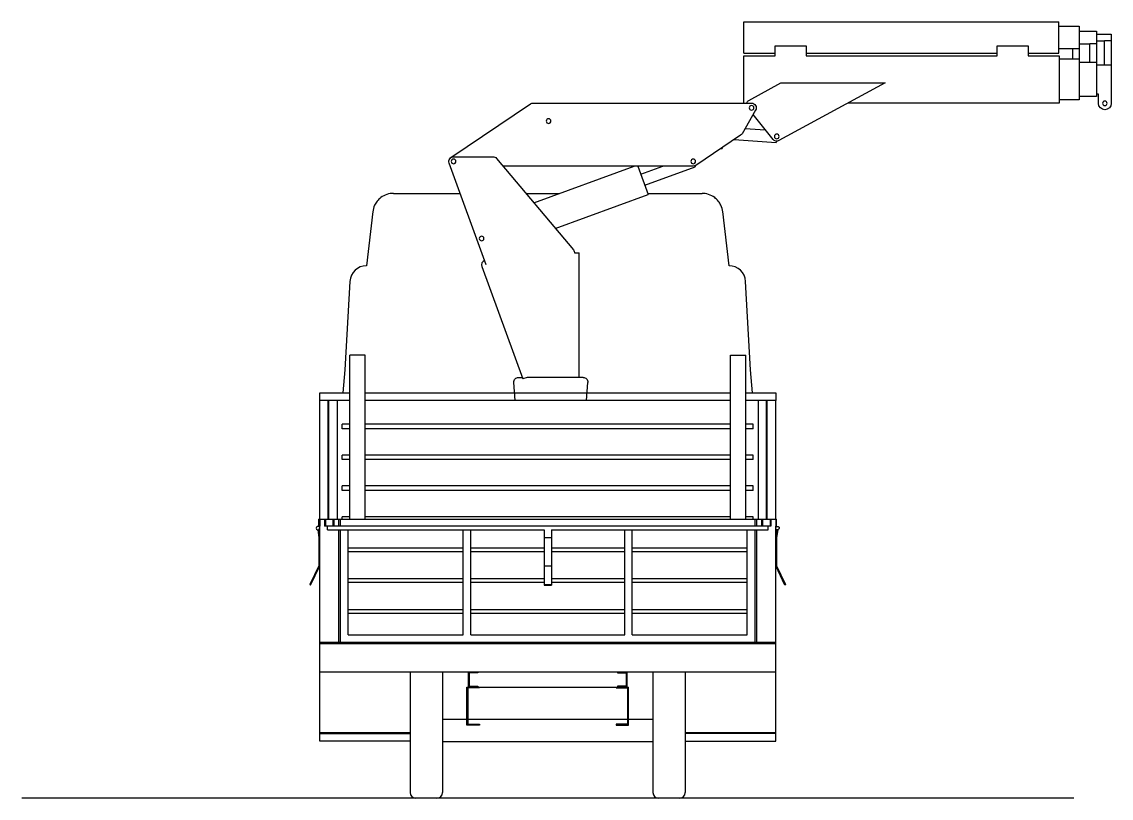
# Model space of a CAD drawing. Header units: millimetres. Extents: x -41309 to -3242, y -25128 to 43.
# Drawn here: x -30993 to -25259, y -6967 to -2878 of the extents above; entities that cross this region are included whole.
import ezdxf

# ---------------------------------------------------------------- set-up
doc = ezdxf.new("R2010")
doc.units = ezdxf.units.MM
for name, color, linetype in [('6', 6, 'Continuous'), ('8', 8, 'Continuous'), ('BARRA HIERRO 3-4', 16, 'Continuous'), ('CAÑO ESTRUCTURAL 80x80x2mm', 6, 'Continuous'), ('CHAPA 1-8', 7, 'Continuous'), ('CHAPA CALIBRE 12', 7, 'Continuous'), ('PLANCHUELA 1 1-2x3-16', 56, 'Continuous')]:
    doc.layers.add(name, color=color, linetype=linetype)

msp = doc.modelspace()

# ---------------------------------------------------------------- linework, layer by layer
at = {"layer": '6'}
msp.add_line((-25456.5, -6966.6), (-30993.4, -6966.6), dxfattribs=at)
at = {"layer": '8', "extrusion": (0, 1, 0)}
for p, q in [((-27192.1, -3044.3), (-27192.1, -2878.3)), ((-27192.1, -2878.3), (-25535, -2878.3)), ((-25535, -3044.3), (-25535, -2878.3)), ((-25535, -2902), (-25427.1, -2902)), ((-25427.1, -2902), (-25427.1, -3289.9)), ((-25427.1, -2927.3), (-25336.6, -2927.3)), ((-25336.6, -2927.3), (-25336.6, -3272.4)), ((-25336.6, -2943.4), (-25259, -2943.4)), ((-25336.6, -2979.2), (-25293.8, -2979.2)), ((-25259, -2978.6), (-25293.8, -2978.6)), ((-25293.8, -3104.4), (-25293.8, -2978.6)), ((-25259, -2943.4), (-25259, -3307.8)), ((-27028.3, -3004.6), (-26865.5, -3004.6)), ((-27028.3, -3057.5), (-27028.3, -3004.6)), ((-26865.5, -3004.6), (-26865.5, -3057.5)), ((-25859.8, -3057.5), (-25859.8, -3004.6)), ((-25859.8, -3004.6), (-25697, -3004.6)), ((-25697, -3004.6), (-25697, -3057.5)), ((-25461.9, -3020.5), (-25535, -3020.5)), ((-25461.9, -3021.4), (-25535, -3021.4)), ((-25461.9, -3074.1), (-25461.9, -3020.3)), ((-25427.1, -3020.3), (-25461.9, -3020.3)), ((-25427.1, -2995.2), (-25371.4, -2995.2)), ((-25336.6, -2994.9), (-25371.4, -2994.9)), ((-25371.4, -3091.5), (-25371.4, -2994.9)), ((-27192.1, -3044.3), (-27028.3, -3044.3)), ((-27192.1, -3057.5), (-27028.3, -3057.5)), ((-27192.1, -3306.5), (-27192.1, -3057.5)), ((-26865.5, -3044.3), (-25859.8, -3044.3)), ((-26865.5, -3057.5), (-25859.8, -3057.5)), ((-25697, -3044.3), (-25535, -3044.3)), ((-25697, -3057.5), (-25532.3, -3057.5)), ((-25532.3, -3057.5), (-25532.3, -3306.5)), ((-25532.3, -3074.1), (-25427.1, -3074.1)), ((-25427.1, -3091.5), (-25336.6, -3091.5)), ((-25336.6, -3104.4), (-25259, -3104.4)), ((-27166, -3292.3), (-26997.2, -3200.6)), ((-26449.3, -3200.6), (-27007.8, -3504)), ((-26997.2, -3200.6), (-26449.3, -3200.6)), ((-25326, -3259.6), (-25336.6, -3259.6)), ((-25326, -3307.8), (-25326, -3259.6)), ((-28734.5, -3592.9), (-28315.5, -3310.7)), ((-28301.6, -3306.5), (-27152.2, -3306.5)), ((-25532.3, -3306.5), (-26644.2, -3306.5)), ((-25427.1, -3289.9), (-25532.3, -3289.9)), ((-25336.6, -3272.4), (-25427.1, -3272.4)), ((-27130.7, -3343.8), (-27202.1, -3467.5)), ((-27039.1, -3497.7), (-27143.9, -3366.7)), ((-27186, -3439.7), (-27079.8, -3446.9)), ((-27209.7, -3475.7), (-27445.1, -3634.2)), ((-27313.4, -3545.4), (-27306.8, -3545.9)), ((-27306.5, -3540.8), (-27306.8, -3545.9)), ((-27243.2, -3498.2), (-27021.8, -3513.2)), ((-27021.4, -3507), (-27021.8, -3513.2)), ((-28720.6, -3588.6), (-28513.7, -3588.6)), ((-28494.7, -3597.5), (-28090.1, -4079.6)), ((-28548.7, -4158.5), (-28744, -3622)), ((-27459.1, -3638.4), (-28460.3, -3638.4)), ((-28298.9, -3830.9), (-27770.1, -3638.4)), ((-27750.3, -3638.4), (-27695.8, -3788)), ((-27734.9, -3680.8), (-27618.5, -3638.4)), ((-27713.6, -3739.3), (-27448.4, -3642.8)), ((-27450.5, -3636.9), (-27448.4, -3642.8)), ((-29037.6, -3782), (-28685.8, -3782)), ((-28339.9, -3782), (-28164.6, -3782)), ((-27698, -3782), (-27412.3, -3782)), ((-28185.3, -3966.2), (-27695.8, -3788)), ((-29145.7, -3878.1), (-29179.4, -4163)), ((-27270.5, -4163), (-27304.2, -3878.1)), ((-28084.3, -4095.6), (-28059.4, -4095.6)), ((-28059.4, -4750.5), (-28059.4, -4095.6)), ((-28572.1, -4167), (-28356.7, -4759)), ((-29266.3, -4245), (-29292.9, -4710.7)), ((-27157.1, -4710.7), (-27183.6, -4245)), ((-29292.9, -4710.7), (-29302.7, -4831.6)), ((-28378.5, -4750.5), (-28359.8, -4750.5)), ((-28333.3, -4750.5), (-28356.7, -4759)), ((-28039.1, -4750.5), (-28333.3, -4750.5)), ((-27147.2, -4831.6), (-27157.1, -4710.7)), ((-28396.7, -4871.6), (-28403.3, -4777.2)), ((-28020.9, -4871.6), (-28014.3, -4777.2)), ((-29399.7, -5496.6), (-29399.7, -5534.7)), ((-29399.7, -5496.6), (-27050.2, -5496.6)), ((-29395, -5496.6), (-29395, -5534.7)), ((-29355, -5534.7), (-29355, -5496.6)), ((-29350.2, -5496.6), (-29350.2, -5534.7)), ((-29325, -5534.7), (-29325, -5496.6)), ((-29315, -5534.7), (-29315, -5496.6)), ((-27135, -5496.6), (-27135, -5534.7)), ((-27125, -5534.7), (-27125, -5496.6)), ((-27099.7, -5496.6), (-27099.7, -5534.7)), ((-27095, -5496.6), (-27095, -5534.7)), ((-27055, -5496.6), (-27055, -5534.7)), ((-27050.2, -5496.6), (-27050.2, -5534.7)), ((-29425, -6666.6), (-29425, -5534.7)), ((-27050.2, -5534.7), (-29399.7, -5534.7)), ((-29384.5, -5553.7), (-29384.5, -5534.7)), ((-29384.5, -5553.7), (-28243.6, -5553.7)), ((-29325, -6146.6), (-29325, -5553.7)), ((-29315, -6146.6), (-29315, -5553.7)), ((-29275, -6106.6), (-29275, -5553.7)), ((-28670, -6106.6), (-28670, -5553.7)), ((-28630, -6106.6), (-28630, -5553.7)), ((-28243.6, -5553.7), (-28243.6, -5843.9)), ((-28205.5, -5553.7), (-28205.5, -5843.9)), ((-28205.5, -5553.7), (-27064.5, -5553.7)), ((-27820, -6106.6), (-27820, -5553.7)), ((-27780, -6106.6), (-27780, -5553.7)), ((-27175, -6106.6), (-27175, -5553.7)), ((-27135, -5553.7), (-27135, -6146.6)), ((-27125, -6146.6), (-27125, -5553.7)), ((-27064.5, -5553.7), (-27064.5, -5534.7)), ((-27025, -6666.6), (-27025, -5534.7)), ((-28243.6, -5593.9), (-28205.5, -5593.9)), ((-28670, -5649.5), (-29275, -5649.5)), ((-28670, -5668.6), (-29275, -5668.6)), ((-28243.6, -5649.5), (-28630, -5649.5)), ((-28243.6, -5668.6), (-28630, -5668.6)), ((-27820, -5649.5), (-28205.5, -5649.5)), ((-27820, -5668.6), (-28205.5, -5668.6)), ((-27175, -5649.5), (-27780, -5649.5)), ((-27175, -5668.6), (-27780, -5668.6)), ((-28243.6, -5743.6), (-28205.5, -5743.6)), ((-28670, -5812), (-29275, -5812)), ((-28670, -5831.1), (-29275, -5831.1)), ((-28243.6, -5812), (-28630, -5812)), ((-28243.6, -5831.1), (-28630, -5831.1)), ((-28243.6, -5841.8), (-28205.5, -5841.8)), ((-28243.6, -5843.9), (-28205.5, -5843.9)), ((-27820, -5812), (-28205.5, -5812)), ((-27820, -5831.1), (-28205.5, -5831.1)), ((-27175, -5812), (-27780, -5812)), ((-27175, -5831.1), (-27780, -5831.1)), ((-28670, -5974.5), (-29275, -5974.5)), ((-28670, -5993.6), (-29275, -5993.6)), ((-27820, -5974.5), (-28630, -5974.5)), ((-27820, -5993.6), (-28630, -5993.6)), ((-27175, -5974.5), (-27780, -5974.5)), ((-27175, -5993.6), (-27780, -5993.6)), ((-29275, -6106.6), (-28670, -6106.6)), ((-28630, -6106.6), (-27820, -6106.6)), ((-27780, -6106.6), (-27175, -6106.6)), ((-27025, -6146.6), (-29425, -6146.6)), ((-29425, -6151.3), (-27025, -6151.3)), ((-29425, -6301.3), (-27025, -6301.3)), ((-28949, -6301.3), (-28949, -6936.6)), ((-28778.8, -6301.3), (-28778.8, -6936.6)), ((-28642.5, -6381.3), (-28642.5, -6301.3)), ((-28592.5, -6306.1), (-28637.7, -6306.1)), ((-28637.7, -6306.1), (-28637.7, -6376.6)), ((-28592.5, -6301.3), (-28592.5, -6306.1)), ((-27857.5, -6301.3), (-27857.5, -6306.1)), ((-27857.5, -6306.1), (-27812.2, -6306.1)), ((-27812.2, -6306.1), (-27812.2, -6376.6)), ((-27807.5, -6381.3), (-27807.5, -6301.3)), ((-27671.1, -6301.3), (-27671.1, -6936.6)), ((-27500.9, -6301.3), (-27500.9, -6936.6)), ((-28650, -6581.3), (-28650, -6381.3)), ((-28650, -6381.3), (-27800, -6381.3)), ((-28585, -6386.1), (-28645.2, -6386.1)), ((-28645.2, -6386.1), (-28645.2, -6576.6)), ((-28637.7, -6376.6), (-28592.5, -6376.6)), ((-28592.5, -6376.6), (-28592.5, -6381.3)), ((-28585, -6381.3), (-28585, -6386.1)), ((-27865, -6381.3), (-27865, -6386.1)), ((-27865, -6386.1), (-27804.7, -6386.1)), ((-27812.2, -6376.6), (-27857.5, -6376.6)), ((-27857.5, -6376.6), (-27857.5, -6381.3)), ((-27804.7, -6386.1), (-27804.7, -6576.6)), ((-27800, -6581.3), (-27800, -6381.3)), ((-28778.8, -6549.9), (-28650, -6549.9)), ((-28585, -6581.3), (-28650, -6581.3)), ((-28645.2, -6549.9), (-27804.7, -6549.9)), ((-28645.2, -6576.6), (-28585, -6576.6)), ((-28585, -6576.6), (-28585, -6581.3)), ((-27804.7, -6576.6), (-27865, -6576.6)), ((-27865, -6576.6), (-27865, -6581.3)), ((-27865, -6581.3), (-27800, -6581.3)), ((-27800, -6549.9), (-27671.1, -6549.9)), ((-27500.9, -6549.9), (-27500.9, -6549.9)), ((-28949, -6621.8), (-29425, -6621.8)), ((-29425, -6626.6), (-28949, -6626.6)), ((-27025, -6621.8), (-27500.9, -6621.8)), ((-27025, -6626.6), (-27500.9, -6626.6)), ((-28949, -6666.6), (-29425, -6666.6)), ((-28778.8, -6668.5), (-27671.1, -6668.5)), ((-27500.9, -6666.6), (-27025, -6666.6)), ((-27500.9, -6668.5), (-27500.9, -6668.5))]:
    msp.add_line(p, q, dxfattribs=at)
at = {"layer": '8', "extrusion": (0, 0, -1)}
for centre, radius in [((27152.2, -3331.4), 12.2), ((25292.5, -3307.8), 11.9), ((28220.3, -3400.9), 12.2), ((27019.7, -3482.1), 12.2), ((28720.6, -3613.5), 12.2), ((27459.1, -3613.5), 12.2), ((28572.9, -4019.3), 12.2)]:
    msp.add_circle(centre, radius, dxfattribs=at)
for centre, radius, start, end in [((28301.6, -3331.4), 24.9, 56.04519, 90), ((27154.1, -3314.1), 24.9, 17.96167, 61.48988), ((27152.2, -3331.4), 24.9, 90, 210), ((25292.5, -3307.8), 33.5, 180, 0), ((27223.6, -3455), 24.9, 210, 236.04519), ((27019.7, -3482.1), 24.9, 241.48988, 321.34019), ((28720.6, -3613.5), 24.9, 340, 90), ((28513.7, -3613.5), 24.9, 90, 140), ((27459.1, -3613.5), 24.9, 236.04519, 270), ((28109.2, -4095.6), 24.9, 140, 180), ((28378.5, -4775.4), 24.9, 356, 90), ((28039.1, -4775.4), 24.9, 90, 184)]:
    msp.add_arc(centre, radius, start, end, dxfattribs=at)
at = {"layer": '8'}
for centre, radius, start, end in [((-29037.6, -3890.9), 108.9, 154.84367, 173.25873), ((-27412.3, -3890.9), 108.9, 6.74127, 25.15633), ((-29179.4, -4250.1), 87.1, 90, 176.66502), ((-28548.7, -4158.5), 24.9, 110, 200), ((-27270.5, -4250.1), 87.1, 3.33498, 90), ((-28919, -6936.6), 30, 180, 270), ((-28808.8, -6936.6), 30, 270, 0), ((-27641.1, -6936.6), 30, 180, 270), ((-27530.9, -6936.6), 30, 270, 0)]:
    msp.add_arc(centre, radius, start, end, dxfattribs=at)
for points, knots in [([(-29037.6, -3782), (-29048.4, -3782), (-29060.2, -3783.7), (-29083, -3791.2), (-29094, -3797), (-29110.1, -3809.2), (-29116.8, -3815.6), (-29128, -3829.6), (-29132.6, -3837), (-29136.2, -3844.6)], [0, 0, 0, 0, 0.0483901, 0.0483901, 0.0967802, 0.0967802, 0.1296046, 0.1296046, 0.1589085, 0.1589085, 0.1589085, 0.1589085]), ([(-27313.8, -3844.6), (-27317.3, -3837), (-27322, -3829.6), (-27333.1, -3815.6), (-27339.8, -3809.2), (-27355.9, -3797), (-27367, -3791.2), (-27389.8, -3783.7), (-27401.5, -3782), (-27412.3, -3782)], [0.402021, 0.402021, 0.402021, 0.402021, 0.4313249, 0.4313249, 0.4641493, 0.4641493, 0.5125394, 0.5125394, 0.5609295, 0.5609295, 0.5609295, 0.5609295])]:
    msp.add_open_spline(points, degree=3, knots=knots, dxfattribs=at)
at = {"layer": 'BARRA HIERRO 3-4', "color": 2, "extrusion": (0, 1, 0)}
for p, q in [((-29435.6, -5553.7), (-29429.8, -5593.9)), ((-29425.1, -5593.5), (-29430.8, -5553)), ((-29426.8, -5538.6), (-29425, -5534.7)), ((-29425.8, -5548.1), (-29425, -5546.2)), ((-27023.2, -5538.6), (-27025, -5534.7)), ((-27024.1, -5548.1), (-27025, -5546.2)), ((-27024.9, -5593.5), (-27019.1, -5553)), ((-27014.4, -5553.7), (-27020.1, -5593.9)), ((-29429.8, -5593.9), (-29429.8, -5743.6)), ((-29425.1, -5743.8), (-29425.1, -5593.5)), ((-27024.9, -5743.8), (-27024.9, -5593.5)), ((-27020.1, -5593.9), (-27020.1, -5743.6)), ((-29429.8, -5743.6), (-29477.2, -5841.8)), ((-29472.9, -5843.9), (-29425.1, -5743.8)), ((-26977, -5843.9), (-27024.9, -5743.8)), ((-27020.1, -5743.6), (-26972.7, -5841.8)), ((-29477.2, -5841.8), (-29472.9, -5843.9)), ((-26972.7, -5841.8), (-26977, -5843.9))]:
    msp.add_line(p, q, dxfattribs=at)
at = {"layer": 'BARRA HIERRO 3-4', "color": 2}
msp.add_arc((-29434.5, -5544.2), 9.52, 35.69881, 335.71618, dxfattribs=at)
at = {"layer": 'BARRA HIERRO 3-4', "color": 2, "extrusion": (0, 0, -1)}
msp.add_arc((27015.5, -5544.2), 9.52, 35.69881, 335.71618, dxfattribs=at)
at = {"layer": 'CAÑO ESTRUCTURAL 80x80x2mm', "color": 4, "extrusion": (0, 1, 0)}
for p, q in [((-29266.8, -5496.6), (-29266.8, -4633.9)), ((-29186.8, -4633.9), (-29266.8, -4633.9)), ((-29186.8, -5496.6), (-29186.8, -4633.9)), ((-27263.1, -4633.9), (-27183.1, -4633.9)), ((-27263.1, -5496.6), (-27263.1, -4633.9)), ((-27183.1, -5496.6), (-27183.1, -4633.9))]:
    msp.add_line(p, q, dxfattribs=at)
at = {"layer": 'CHAPA 1-8', "extrusion": (0, 1, 0)}
for p, q in [((-29331.8, -4871.6), (-29425, -4871.6)), ((-29425, -5496.6), (-29425, -4871.6)), ((-29380, -5496.6), (-29380, -4871.6)), ((-29376.8, -5496.6), (-29376.8, -4871.6)), ((-29331.8, -5496.6), (-29331.8, -4871.6)), ((-27025, -4871.6), (-27118.1, -4871.6)), ((-27118.1, -4871.6), (-27118.1, -5496.6)), ((-27073.1, -5496.6), (-27073.1, -4871.6)), ((-27070, -5496.6), (-27070, -4871.6)), ((-27025, -5496.6), (-27025, -4871.6)), ((-29425, -5496.6), (-29399.7, -5496.6)), ((-27050.2, -5496.6), (-27025, -5496.6))]:
    msp.add_line(p, q, dxfattribs=at)
at = {"layer": 'CHAPA 1-8'}
for points in [[(-29266.8, -4871.6), (-29425, -4871.6), (-29425, -4831.6), (-29266.8, -4831.6)], [(-29186.8, -4831.6), (-27263.1, -4831.6)], [(-27263.1, -4871.6), (-29186.8, -4871.6)], [(-27183.1, -4831.6), (-27025, -4831.6), (-27025, -4871.6), (-27183.1, -4871.6)]]:
    msp.add_lwpolyline(points, dxfattribs=at)
at = {"layer": 'CHAPA CALIBRE 12', "extrusion": (0, 1, 0)}
for p, q in [((-27263.1, -4871.6), (-29186.8, -4871.6)), ((-29306.8, -5021.1), (-29306.8, -4997)), ((-29266.8, -4997), (-29306.8, -4997)), ((-29266.8, -5021.1), (-29306.8, -5021.1)), ((-27263.1, -4997), (-29186.8, -4997)), ((-27263.1, -5021.1), (-29186.8, -5021.1)), ((-27143.1, -4997), (-27183.1, -4997)), ((-27143.1, -5021.1), (-27183.1, -5021.1)), ((-27143.1, -5021.1), (-27143.1, -4997)), ((-29306.8, -5183.6), (-29306.8, -5159.5)), ((-29266.8, -5159.5), (-29306.8, -5159.5)), ((-27263.1, -5159.5), (-29186.8, -5159.5)), ((-27143.1, -5159.5), (-27183.1, -5159.5)), ((-27143.1, -5183.6), (-27143.1, -5159.5)), ((-29266.8, -5183.6), (-29306.8, -5183.6)), ((-27263.1, -5183.6), (-29186.8, -5183.6)), ((-27143.1, -5183.6), (-27183.1, -5183.6)), ((-29306.8, -5346.1), (-29306.8, -5322)), ((-29266.8, -5322), (-29306.8, -5322)), ((-27263.1, -5322), (-29186.8, -5322)), ((-27143.1, -5322), (-27183.1, -5322)), ((-27143.1, -5346.1), (-27143.1, -5322)), ((-29266.8, -5346.1), (-29306.8, -5346.1)), ((-27263.1, -5346.1), (-29186.8, -5346.1)), ((-27143.1, -5346.1), (-27183.1, -5346.1)), ((-29306.8, -5496.6), (-29306.8, -5484.5)), ((-29266.8, -5484.5), (-29306.8, -5484.5)), ((-27263.1, -5484.5), (-29186.8, -5484.5)), ((-27143.1, -5484.5), (-27183.1, -5484.5)), ((-27143.1, -5496.6), (-27143.1, -5484.5))]:
    msp.add_line(p, q, dxfattribs=at)
at = {"layer": 'PLANCHUELA 1 1-2x3-16', "color": 1, "extrusion": (0, 1, 0)}
for p, q in [((-29429.7, -5534.7), (-29429.7, -5496.6)), ((-27020.2, -5534.7), (-27020.2, -5496.6)), ((-29429.7, -5534.7), (-29425, -5534.7)), ((-27020.2, -5534.7), (-27025, -5534.7))]:
    msp.add_line(p, q, dxfattribs=at)
at = {"layer": 'PLANCHUELA 1 1-2x3-16', "color": 1}
for p, q in [((-29425, -5496.6), (-29429.7, -5496.6)), ((-29425, -5496.6), (-29425, -5534.7)), ((-27025, -5496.6), (-27020.2, -5496.6)), ((-27025, -5496.6), (-27025, -5534.7))]:
    msp.add_line(p, q, dxfattribs=at)

doc.saveas('drawing.dxf')
